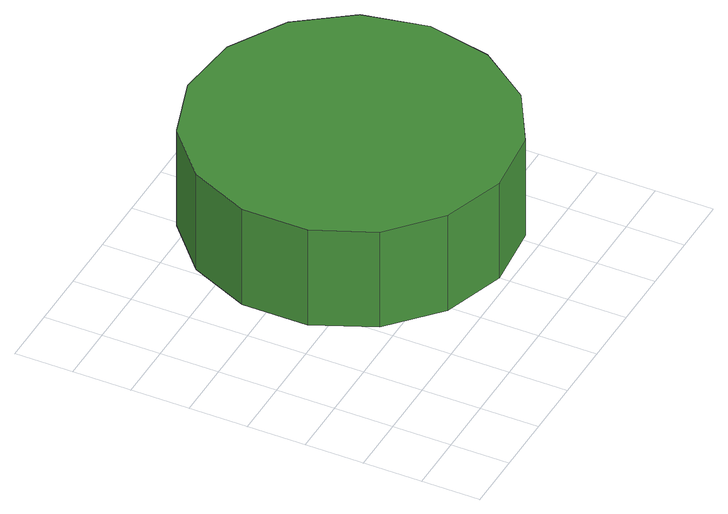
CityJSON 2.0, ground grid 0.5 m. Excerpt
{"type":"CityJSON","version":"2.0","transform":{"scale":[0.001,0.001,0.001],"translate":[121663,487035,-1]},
"CityObjects":{
"tree1":{"type":"SolitaryVegetationObject","attributes":{"function":"something"},"geometry":[{"type":"MultiSurface","lod":"1","boundaries":[[[0,1,2,3,4,5,6,7,8,9,10,11,12,13,14]],[[15,16,17,18,19,20,21,22,23,24,25,26,27,28,29]],[[0,29,28,1]],[[1,28,27,2]],[[2,27,26,3]],[[3,26,25,4]],[[4,25,24,5]],[[5,24,23,6]],[[6,23,22,7]],[[7,22,21,8]],[[8,21,20,9]],[[9,20,19,10]],[[10,19,18,11]],[[11,18,17,12]],[[12,17,16,13]],[[13,16,15,14]],[[14,15,29,0]]]}]}
},
"vertices":[
[3494,1932,1613],[3378,2480,1613],[3048,2934,1613],[2563,3214,1613],[2005,3273,1613],[1472,3099,1613],[1055,2724,1613],[827,2212,1613],[827,1651,1613],[1055,1139,1613],[1472,764,1613],[2005,591,1613],[2563,649,1613],[3048,929,1613],[3378,1383,1613],[3378,1383,681],[3048,929,681],[2563,649,681],[2005,591,681],[1472,764,681],[1055,1139,681],[827,1651,681],[827,2212,681],[1055,2724,681],[1472,3099,681],[2005,3273,681],[2563,3214,681],[3048,2934,681],[3378,2480,681],[3494,1932,681]
]}
